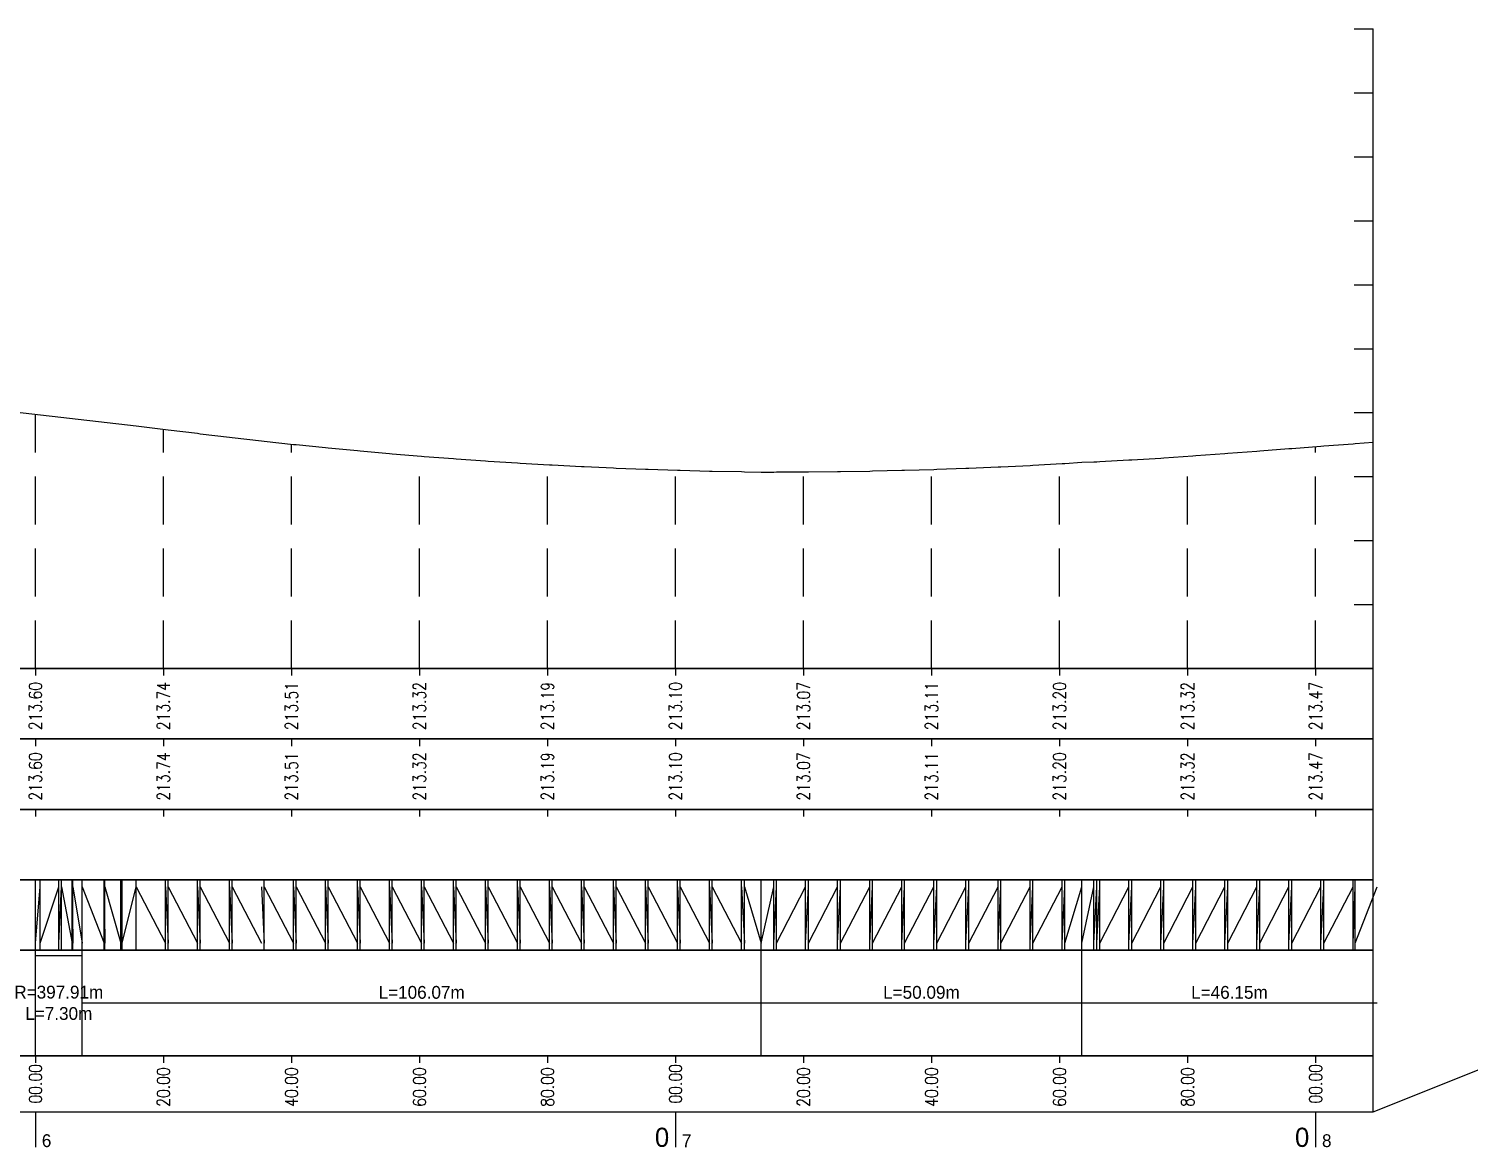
# Model space of a CAD drawing. Header units: metres. Extents: x 7399493 to 7407015, y 5696902 to 5712236.
# Drawn here: x 7404666 to 7404891, y 5698540.9 to 5698715.7 of the extents above; entities that cross this region are included whole.
import ezdxf

# ---------------------------------------------------------------- set-up
doc = ezdxf.new("R2010")
doc.units = ezdxf.units.M
doc.linetypes.add('DASHED', pattern=[0.75, 0.5, -0.25])
doc.layers.add('pomoc', color=140, linetype='Continuous')
doc.layers.add('PR_istniejacy_teren', color=7, linetype='Continuous')
doc.styles.add('simplex 0.80', font='simplex.shx', dxfattribs={"width": 0.8})

# ---------------------------------------------------------------- blocks, each defined once
blk = doc.blocks.new('*U283')
at = {"layer": 'pomoc', "color": 1, "linetype": 'Continuous', "lineweight": -3, "char_height": 2}
for s, insert, attachment_point in [('R=397.91m^JL=7.30m', (7403018.9, 5703580.8), 5), ('L=106.07m', (7403075.59, 5703581.42), 8), ('L=50.09m', (7403153.67, 5703581.42), 8), ('L=46.15m', (7403201.79, 5703581.42), 8)]:
    blk.add_mtext(s, dxfattribs=dict(at, insert=insert, attachment_point=attachment_point))
blk = doc.blocks.new('*U305')
at = {"layer": 'pomoc', "color": 1, "linetype": 'Continuous', "lineweight": -3}
for s, insert, char_height, attachment_point in [('0', (7402763.78, 5703763.38), 3, 9), ('0', (7402863.78, 5703763.38), 3, 9), ('6', (7402665.77, 5703763.37), 2, 7), ('7', (7402765.77, 5703763.37), 2, 7), ('8', (7402865.77, 5703763.37), 2, 7)]:
    blk.add_mtext(s, dxfattribs=dict(at, insert=insert, char_height=char_height, attachment_point=attachment_point))

msp = doc.modelspace()

# ---------------------------------------------------------------- linework, layer by layer
at = {"layer": 'pomoc', "color": 7, "linetype": 'Continuous', "lineweight": -3}
for p, q in [((7404873.01, 5698715.69), (7404876.01, 5698715.69)), ((7404876.01, 5698615.69), (7404876.01, 5698715.69)), ((7404873.01, 5698705.69), (7404876.01, 5698705.69)), ((7404873.01, 5698695.69), (7404876.01, 5698695.69)), ((7404873.01, 5698685.69), (7404876.01, 5698685.69)), ((7404873.01, 5698675.69), (7404876.01, 5698675.69)), ((7404873.01, 5698665.69), (7404876.01, 5698665.69)), ((7404873.01, 5698655.69), (7404876.01, 5698655.69)), ((7404873.01, 5698645.69), (7404876.01, 5698645.69)), ((7404873.01, 5698635.69), (7404876.01, 5698635.69)), ((7404873.01, 5698625.69), (7404876.01, 5698625.69)), ((7404067.01, 5698615.69), (7404876.01, 5698615.69)), ((7404667.01, 5698604.69), (7404667.01, 5698603.59)), ((7404667.01, 5698604.69), (7404667.01, 5698603.59)), ((7404687.01, 5698604.69), (7404687.01, 5698603.59)), ((7404687.01, 5698604.69), (7404687.01, 5698603.59)), ((7404707.01, 5698604.69), (7404707.01, 5698603.59)), ((7404707.01, 5698604.69), (7404707.01, 5698603.59)), ((7404727.01, 5698604.69), (7404727.01, 5698603.59)), ((7404727.01, 5698604.69), (7404727.01, 5698603.59)), ((7404747.01, 5698604.69), (7404747.01, 5698603.59)), ((7404747.01, 5698604.69), (7404747.01, 5698603.59)), ((7404767.01, 5698604.69), (7404767.01, 5698603.59)), ((7404767.01, 5698604.69), (7404767.01, 5698603.59)), ((7404787.01, 5698604.69), (7404787.01, 5698603.59)), ((7404787.01, 5698604.69), (7404787.01, 5698603.59)), ((7404807.01, 5698604.69), (7404807.01, 5698603.59)), ((7404807.01, 5698604.69), (7404807.01, 5698603.59)), ((7404827.01, 5698604.69), (7404827.01, 5698603.59)), ((7404827.01, 5698604.69), (7404827.01, 5698603.59)), ((7404847.01, 5698604.69), (7404847.01, 5698603.59)), ((7404847.01, 5698604.69), (7404847.01, 5698603.59)), ((7404867.01, 5698604.69), (7404867.01, 5698603.59)), ((7404867.01, 5698604.69), (7404867.01, 5698603.59)), ((7404667.01, 5698593.69), (7404667.01, 5698592.59)), ((7404667.01, 5698593.69), (7404667.01, 5698592.59)), ((7404687.01, 5698593.69), (7404687.01, 5698592.59)), ((7404687.01, 5698593.69), (7404687.01, 5698592.59)), ((7404707.01, 5698593.69), (7404707.01, 5698592.59)), ((7404707.01, 5698593.69), (7404707.01, 5698592.59)), ((7404727.01, 5698593.69), (7404727.01, 5698592.59)), ((7404727.01, 5698593.69), (7404727.01, 5698592.59)), ((7404747.01, 5698593.69), (7404747.01, 5698592.59)), ((7404747.01, 5698593.69), (7404747.01, 5698592.59)), ((7404767.01, 5698593.69), (7404767.01, 5698592.59)), ((7404767.01, 5698593.69), (7404767.01, 5698592.59)), ((7404787.01, 5698593.69), (7404787.01, 5698592.59)), ((7404787.01, 5698593.69), (7404787.01, 5698592.59)), ((7404807.01, 5698593.69), (7404807.01, 5698592.59)), ((7404807.01, 5698593.69), (7404807.01, 5698592.59)), ((7404827.01, 5698593.69), (7404827.01, 5698592.59)), ((7404827.01, 5698593.69), (7404827.01, 5698592.59)), ((7404847.01, 5698593.69), (7404847.01, 5698592.59)), ((7404847.01, 5698593.69), (7404847.01, 5698592.59)), ((7404867.01, 5698593.69), (7404867.01, 5698592.59)), ((7404867.01, 5698593.69), (7404867.01, 5698592.59)), ((7404667.01, 5698555.19), (7404667.01, 5698554.09)), ((7404667.01, 5698555.19), (7404667.01, 5698554.09)), ((7404687.01, 5698555.19), (7404687.01, 5698554.09)), ((7404687.01, 5698555.19), (7404687.01, 5698554.09)), ((7404707.01, 5698555.19), (7404707.01, 5698554.09)), ((7404707.01, 5698555.19), (7404707.01, 5698554.09)), ((7404727.01, 5698555.19), (7404727.01, 5698554.09)), ((7404727.01, 5698555.19), (7404727.01, 5698554.09)), ((7404747.01, 5698555.19), (7404747.01, 5698554.09)), ((7404747.01, 5698555.19), (7404747.01, 5698554.09)), ((7404767.01, 5698555.19), (7404767.01, 5698554.09)), ((7404767.01, 5698555.19), (7404767.01, 5698554.09)), ((7404787.01, 5698555.19), (7404787.01, 5698554.09)), ((7404787.01, 5698555.19), (7404787.01, 5698554.09)), ((7404807.01, 5698555.19), (7404807.01, 5698554.09)), ((7404807.01, 5698555.19), (7404807.01, 5698554.09)), ((7404827.01, 5698555.19), (7404827.01, 5698554.09)), ((7404827.01, 5698555.19), (7404827.01, 5698554.09)), ((7404847.01, 5698555.19), (7404847.01, 5698554.09)), ((7404847.01, 5698555.19), (7404847.01, 5698554.09)), ((7404867.01, 5698555.19), (7404867.01, 5698554.09)), ((7404867.01, 5698555.19), (7404867.01, 5698554.09)), ((7404667.01, 5698546.39), (7404667.01, 5698540.89)), ((7404767.01, 5698546.39), (7404767.01, 5698540.89)), ((7404867.01, 5698546.39), (7404867.01, 5698540.89))]:
    msp.add_line(p, q, dxfattribs=at)
at = {"layer": 'pomoc', "color": 7, "linetype": 'DASHED', "lineweight": -3, "ltscale": 15}
for p, q in [((7404667.01, 5698615.69), (7404667.01, 5698655.43)), ((7404687.01, 5698615.69), (7404687.01, 5698653.1)), ((7404707.01, 5698615.69), (7404707.01, 5698650.78)), ((7404867.01, 5698615.69), (7404867.01, 5698650.39)), ((7404727.01, 5698615.69), (7404727.01, 5698648.92)), ((7404747.01, 5698615.69), (7404747.01, 5698647.57)), ((7404807.01, 5698615.69), (7404807.01, 5698646.82)), ((7404827.01, 5698615.69), (7404827.01, 5698647.7)), ((7404847.01, 5698615.69), (7404847.01, 5698648.89)), ((7404767.01, 5698615.69), (7404767.01, 5698646.71)), ((7404787.01, 5698615.69), (7404787.01, 5698646.43))]:
    msp.add_line(p, q, dxfattribs=at)
at = {"layer": 'pomoc', "color": 4, "linetype": 'Continuous', "lineweight": 25}
msp.add_line((7404876.01, 5698546.39), (7405092.95, 5698633.26), dxfattribs=at)
at = {"layer": 'pomoc', "color": 1, "linetype": 'Continuous', "lineweight": -3}
for p, q in [((7404667.01, 5698615.69), (7404667.01, 5698614.59)), ((7404667.01, 5698615.69), (7404667.01, 5698614.59)), ((7404687.01, 5698615.69), (7404687.01, 5698614.59)), ((7404687.01, 5698615.69), (7404687.01, 5698614.59)), ((7404707.01, 5698615.69), (7404707.01, 5698614.59)), ((7404707.01, 5698615.69), (7404707.01, 5698614.59)), ((7404727.01, 5698615.69), (7404727.01, 5698614.59)), ((7404727.01, 5698615.69), (7404727.01, 5698614.59)), ((7404747.01, 5698615.69), (7404747.01, 5698614.59)), ((7404747.01, 5698615.69), (7404747.01, 5698614.59)), ((7404767.01, 5698615.69), (7404767.01, 5698614.59)), ((7404767.01, 5698615.69), (7404767.01, 5698614.59)), ((7404787.01, 5698615.69), (7404787.01, 5698614.59)), ((7404787.01, 5698615.69), (7404787.01, 5698614.59)), ((7404807.01, 5698615.69), (7404807.01, 5698614.59)), ((7404807.01, 5698615.69), (7404807.01, 5698614.59)), ((7404827.01, 5698615.69), (7404827.01, 5698614.59)), ((7404827.01, 5698615.69), (7404827.01, 5698614.59)), ((7404847.01, 5698615.69), (7404847.01, 5698614.59)), ((7404847.01, 5698615.69), (7404847.01, 5698614.59)), ((7404867.01, 5698615.69), (7404867.01, 5698614.59)), ((7404867.01, 5698615.69), (7404867.01, 5698614.59)), ((7404667.01, 5698593.69), (7404667.01, 5698592.59)), ((7404667.01, 5698593.69), (7404667.01, 5698592.59)), ((7404687.01, 5698593.69), (7404687.01, 5698592.59)), ((7404687.01, 5698593.69), (7404687.01, 5698592.59)), ((7404707.01, 5698593.69), (7404707.01, 5698592.59)), ((7404707.01, 5698593.69), (7404707.01, 5698592.59)), ((7404727.01, 5698593.69), (7404727.01, 5698592.59)), ((7404727.01, 5698593.69), (7404727.01, 5698592.59)), ((7404747.01, 5698593.69), (7404747.01, 5698592.59)), ((7404747.01, 5698593.69), (7404747.01, 5698592.59)), ((7404767.01, 5698593.69), (7404767.01, 5698592.59)), ((7404767.01, 5698593.69), (7404767.01, 5698592.59)), ((7404787.01, 5698593.69), (7404787.01, 5698592.59)), ((7404787.01, 5698593.69), (7404787.01, 5698592.59)), ((7404807.01, 5698593.69), (7404807.01, 5698592.59)), ((7404807.01, 5698593.69), (7404807.01, 5698592.59)), ((7404827.01, 5698593.69), (7404827.01, 5698592.59)), ((7404827.01, 5698593.69), (7404827.01, 5698592.59)), ((7404847.01, 5698593.69), (7404847.01, 5698592.59)), ((7404847.01, 5698593.69), (7404847.01, 5698592.59)), ((7404867.01, 5698593.69), (7404867.01, 5698592.59)), ((7404867.01, 5698593.69), (7404867.01, 5698592.59)), ((7404667.01, 5698571.69), (7404667.01, 5698582.69)), ((7404667.01, 5698572.79), (7404667.76, 5698581.59)), ((7404667.76, 5698571.69), (7404667.76, 5698582.69)), ((7404667.76, 5698572.79), (7404670.66, 5698581.59)), ((7404670.66, 5698571.69), (7404670.66, 5698582.69)), ((7404670.66, 5698572.79), (7404671.1, 5698581.59)), ((7404671.1, 5698571.69), (7404671.1, 5698582.69)), ((7404671.1, 5698581.59), (7404672.76, 5698572.79)), ((7404672.76, 5698571.69), (7404672.76, 5698582.69)), ((7404672.76, 5698581.59), (7404672.85, 5698572.79)), ((7404672.85, 5698571.69), (7404672.85, 5698582.69)), ((7404672.85, 5698581.59), (7404674.31, 5698572.79)), ((7404674.31, 5698571.69), (7404674.31, 5698582.69)), ((7404674.31, 5698581.59), (7404677.76, 5698572.79)), ((7404677.76, 5698571.69), (7404677.76, 5698582.69)), ((7404677.76, 5698581.59), (7404677.84, 5698572.79)), ((7404677.84, 5698571.69), (7404677.84, 5698582.69)), ((7404677.84, 5698581.59), (7404680.33, 5698572.79)), ((7404680.33, 5698571.69), (7404680.33, 5698582.69)), ((7404680.33, 5698572.79), (7404680.54, 5698581.59)), ((7404680.54, 5698571.69), (7404680.54, 5698582.69)), ((7404680.54, 5698572.79), (7404682.76, 5698581.59)), ((7404682.76, 5698571.69), (7404682.76, 5698582.69)), ((7404682.76, 5698581.59), (7404687.32, 5698572.79)), ((7404687.32, 5698571.69), (7404687.32, 5698582.69)), ((7404687.32, 5698581.59), (7404687.76, 5698572.79)), ((7404687.76, 5698571.69), (7404687.76, 5698582.69)), ((7404687.76, 5698581.59), (7404692.32, 5698572.79)), ((7404692.32, 5698571.69), (7404692.32, 5698582.69)), ((7404692.32, 5698581.59), (7404692.76, 5698572.79)), ((7404692.76, 5698571.69), (7404692.76, 5698582.69)), ((7404692.76, 5698581.59), (7404697.32, 5698572.79)), ((7404697.32, 5698571.69), (7404697.32, 5698582.69)), ((7404697.32, 5698581.59), (7404697.76, 5698572.79)), ((7404697.76, 5698571.69), (7404697.76, 5698582.69)), ((7404697.76, 5698581.59), (7404702.32, 5698572.79)), ((7404702.32, 5698581.59), (7404702.76, 5698572.79)), ((7404702.76, 5698571.69), (7404702.76, 5698582.69)), ((7404702.76, 5698581.59), (7404707.32, 5698572.79)), ((7404707.32, 5698571.69), (7404707.32, 5698582.69)), ((7404707.32, 5698581.59), (7404707.76, 5698572.79)), ((7404707.76, 5698571.69), (7404707.76, 5698582.69)), ((7404707.76, 5698581.59), (7404712.32, 5698572.79)), ((7404712.32, 5698571.69), (7404712.32, 5698582.69)), ((7404712.32, 5698581.59), (7404712.76, 5698572.79)), ((7404712.76, 5698571.69), (7404712.76, 5698582.69)), ((7404712.76, 5698581.59), (7404717.32, 5698572.79)), ((7404717.32, 5698571.69), (7404717.32, 5698582.69)), ((7404717.32, 5698581.59), (7404717.76, 5698572.79)), ((7404717.76, 5698571.69), (7404717.76, 5698582.69)), ((7404717.76, 5698581.59), (7404722.32, 5698572.79)), ((7404722.32, 5698571.69), (7404722.32, 5698582.69)), ((7404722.32, 5698581.59), (7404722.76, 5698572.79)), ((7404722.76, 5698571.69), (7404722.76, 5698582.69)), ((7404722.76, 5698581.59), (7404727.32, 5698572.79)), ((7404727.32, 5698571.69), (7404727.32, 5698582.69)), ((7404727.32, 5698581.59), (7404727.76, 5698572.79)), ((7404727.76, 5698571.69), (7404727.76, 5698582.69)), ((7404727.76, 5698581.59), (7404732.32, 5698572.79)), ((7404732.32, 5698571.69), (7404732.32, 5698582.69)), ((7404732.32, 5698581.59), (7404732.76, 5698572.79)), ((7404732.76, 5698571.69), (7404732.76, 5698582.69)), ((7404732.76, 5698581.59), (7404737.32, 5698572.79)), ((7404737.32, 5698571.69), (7404737.32, 5698582.69)), ((7404737.32, 5698581.59), (7404737.76, 5698572.79)), ((7404737.76, 5698571.69), (7404737.76, 5698582.69)), ((7404737.76, 5698581.59), (7404742.32, 5698572.79)), ((7404742.32, 5698571.69), (7404742.32, 5698582.69)), ((7404742.32, 5698581.59), (7404742.76, 5698572.79)), ((7404742.76, 5698571.69), (7404742.76, 5698582.69)), ((7404742.76, 5698581.59), (7404747.32, 5698572.79)), ((7404747.32, 5698571.69), (7404747.32, 5698582.69)), ((7404747.32, 5698581.59), (7404747.76, 5698572.79)), ((7404747.76, 5698571.69), (7404747.76, 5698582.69)), ((7404747.76, 5698581.59), (7404752.32, 5698572.79)), ((7404752.32, 5698571.69), (7404752.32, 5698582.69)), ((7404752.32, 5698581.59), (7404752.76, 5698572.79)), ((7404752.76, 5698571.69), (7404752.76, 5698582.69)), ((7404752.76, 5698581.59), (7404757.32, 5698572.79)), ((7404757.32, 5698571.69), (7404757.32, 5698582.69)), ((7404757.32, 5698581.59), (7404757.76, 5698572.79)), ((7404757.76, 5698571.69), (7404757.76, 5698582.69)), ((7404757.76, 5698581.59), (7404762.32, 5698572.79)), ((7404762.32, 5698571.69), (7404762.32, 5698582.69)), ((7404762.32, 5698581.59), (7404762.76, 5698572.79)), ((7404762.76, 5698571.69), (7404762.76, 5698582.69)), ((7404762.76, 5698581.59), (7404767.32, 5698572.79)), ((7404767.32, 5698571.69), (7404767.32, 5698582.69)), ((7404767.32, 5698581.59), (7404767.76, 5698572.79)), ((7404767.76, 5698571.69), (7404767.76, 5698582.69)), ((7404767.76, 5698581.59), (7404772.32, 5698572.79)), ((7404772.32, 5698571.69), (7404772.32, 5698582.69)), ((7404772.32, 5698581.59), (7404772.76, 5698572.79)), ((7404772.76, 5698571.69), (7404772.76, 5698582.69)), ((7404772.76, 5698581.59), (7404777.32, 5698572.79)), ((7404777.32, 5698571.69), (7404777.32, 5698582.69)), ((7404777.32, 5698581.59), (7404777.76, 5698572.79)), ((7404777.76, 5698571.69), (7404777.76, 5698582.69)), ((7404777.76, 5698581.59), (7404780.38, 5698572.79)), ((7404780.38, 5698571.69), (7404780.38, 5698582.69)), ((7404780.38, 5698572.79), (7404782.35, 5698581.59)), ((7404782.35, 5698571.69), (7404782.35, 5698582.69)), ((7404782.35, 5698572.79), (7404782.76, 5698581.59)), ((7404782.76, 5698571.69), (7404782.76, 5698582.69)), ((7404782.76, 5698572.79), (7404787.33, 5698581.59)), ((7404787.33, 5698571.69), (7404787.33, 5698582.69)), ((7404787.33, 5698572.79), (7404787.77, 5698581.59)), ((7404787.77, 5698571.69), (7404787.77, 5698582.69)), ((7404787.77, 5698572.79), (7404792.34, 5698581.59)), ((7404792.34, 5698571.69), (7404792.34, 5698582.69)), ((7404792.34, 5698572.79), (7404792.78, 5698581.59)), ((7404792.78, 5698571.69), (7404792.78, 5698582.69)), ((7404792.78, 5698572.79), (7404797.35, 5698581.59)), ((7404797.35, 5698571.69), (7404797.35, 5698582.69)), ((7404797.35, 5698572.79), (7404797.79, 5698581.59)), ((7404797.79, 5698571.69), (7404797.79, 5698582.69)), ((7404797.79, 5698572.79), (7404802.36, 5698581.59)), ((7404802.36, 5698571.69), (7404802.36, 5698582.69)), ((7404802.36, 5698572.79), (7404802.8, 5698581.59)), ((7404802.8, 5698571.69), (7404802.8, 5698582.69)), ((7404802.8, 5698572.79), (7404807.37, 5698581.59)), ((7404807.37, 5698571.69), (7404807.37, 5698582.69)), ((7404807.37, 5698572.79), (7404807.81, 5698581.59)), ((7404807.81, 5698571.69), (7404807.81, 5698582.69)), ((7404807.81, 5698572.79), (7404812.38, 5698581.59)), ((7404812.38, 5698571.69), (7404812.38, 5698582.69)), ((7404812.38, 5698572.79), (7404812.81, 5698581.59)), ((7404812.81, 5698571.69), (7404812.81, 5698582.69)), ((7404812.81, 5698572.79), (7404817.39, 5698581.59)), ((7404817.39, 5698571.69), (7404817.39, 5698582.69)), ((7404817.39, 5698572.79), (7404817.82, 5698581.59)), ((7404817.82, 5698571.69), (7404817.82, 5698582.69)), ((7404817.82, 5698572.79), (7404822.4, 5698581.59)), ((7404822.4, 5698571.69), (7404822.4, 5698582.69)), ((7404822.4, 5698572.79), (7404822.83, 5698581.59)), ((7404822.83, 5698571.69), (7404822.83, 5698582.69)), ((7404822.83, 5698572.79), (7404827.41, 5698581.59)), ((7404827.41, 5698571.69), (7404827.41, 5698582.69)), ((7404827.41, 5698572.79), (7404827.84, 5698581.59)), ((7404827.84, 5698571.69), (7404827.84, 5698582.69)), ((7404827.84, 5698572.79), (7404830.47, 5698581.59)), ((7404830.47, 5698571.69), (7404830.47, 5698582.69)), ((7404830.47, 5698572.79), (7404832.38, 5698581.59)), ((7404832.38, 5698571.69), (7404832.38, 5698582.69)), ((7404832.38, 5698572.79), (7404832.85, 5698581.59)), ((7404832.85, 5698571.69), (7404832.85, 5698582.69)), ((7404832.85, 5698572.79), (7404833.28, 5698581.59)), ((7404833.28, 5698571.69), (7404833.28, 5698582.69)), ((7404833.28, 5698572.79), (7404837.85, 5698581.59)), ((7404837.85, 5698571.69), (7404837.85, 5698582.69)), ((7404837.85, 5698572.79), (7404838.28, 5698581.59)), ((7404838.28, 5698571.69), (7404838.28, 5698582.69)), ((7404838.28, 5698572.79), (7404842.85, 5698581.59)), ((7404842.85, 5698571.69), (7404842.85, 5698582.69)), ((7404842.85, 5698572.79), (7404843.28, 5698581.59)), ((7404843.28, 5698571.69), (7404843.28, 5698582.69)), ((7404843.28, 5698572.79), (7404847.85, 5698581.59)), ((7404847.85, 5698571.69), (7404847.85, 5698582.69)), ((7404847.85, 5698572.79), (7404848.28, 5698581.59)), ((7404848.28, 5698571.69), (7404848.28, 5698582.69)), ((7404848.28, 5698572.79), (7404852.85, 5698581.59)), ((7404852.85, 5698571.69), (7404852.85, 5698582.69)), ((7404852.85, 5698572.79), (7404853.28, 5698581.59)), ((7404853.28, 5698571.69), (7404853.28, 5698582.69)), ((7404853.28, 5698572.79), (7404857.85, 5698581.59)), ((7404857.85, 5698571.69), (7404857.85, 5698582.69)), ((7404857.85, 5698572.79), (7404858.28, 5698581.59)), ((7404858.28, 5698571.69), (7404858.28, 5698582.69)), ((7404858.28, 5698572.79), (7404862.85, 5698581.59)), ((7404862.85, 5698571.69), (7404862.85, 5698582.69)), ((7404862.85, 5698572.79), (7404863.28, 5698581.59)), ((7404863.28, 5698571.69), (7404863.28, 5698582.69)), ((7404863.28, 5698572.79), (7404867.85, 5698581.59)), ((7404867.85, 5698571.69), (7404867.85, 5698582.69)), ((7404867.85, 5698572.79), (7404868.28, 5698581.59)), ((7404868.28, 5698571.69), (7404868.28, 5698582.69)), ((7404868.28, 5698572.79), (7404872.85, 5698581.59)), ((7404872.85, 5698571.69), (7404872.85, 5698582.69)), ((7404872.85, 5698572.79), (7404873.17, 5698581.59)), ((7404873.17, 5698571.69), (7404873.17, 5698582.69)), ((7404873.17, 5698572.79), (7404876.62, 5698581.59)), ((7404667.01, 5698555.19), (7404667.01, 5698571.69)), ((7404667.01, 5698570.86), (7404667.01, 5698570.86)), ((7404667.01, 5698570.86), (7404674.31, 5698570.86)), ((7404674.31, 5698555.19), (7404674.31, 5698571.69)), ((7404674.31, 5698570.86), (7404674.31, 5698570.86)), ((7404780.38, 5698555.19), (7404780.38, 5698571.69)), ((7404830.47, 5698555.19), (7404830.47, 5698571.69)), ((7404674.31, 5698563.44), (7404674.31, 5698563.44)), ((7404674.31, 5698563.44), (7404780.38, 5698563.44)), ((7404780.38, 5698563.44), (7404830.47, 5698563.44)), ((7404830.47, 5698563.44), (7404876.62, 5698563.44))]:
    msp.add_line(p, q, dxfattribs=at)
at = {"layer": 'pomoc', "color": 7, "linetype": 'Continuous', "lineweight": -3}
for points in [[(7404067.01, 5698604.69), (7404876.01, 5698604.69), (7404876.01, 5698615.69), (7404067.01, 5698615.69)], [(7404067.01, 5698593.69), (7404876.01, 5698593.69), (7404876.01, 5698604.69), (7404067.01, 5698604.69)], [(7404067.01, 5698582.69), (7404876.01, 5698582.69), (7404876.01, 5698593.69), (7404067.01, 5698593.69)], [(7404067.01, 5698582.69), (7404876.01, 5698582.69), (7404876.01, 5698593.69), (7404067.01, 5698593.69)], [(7404067.01, 5698571.69), (7404876.01, 5698571.69), (7404876.01, 5698582.69), (7404067.01, 5698582.69)], [(7404067.01, 5698555.19), (7404876.01, 5698555.19), (7404876.01, 5698571.69), (7404067.01, 5698571.69)], [(7404067.01, 5698546.39), (7404876.01, 5698546.39), (7404876.01, 5698555.19), (7404067.01, 5698555.19)]]:
    msp.add_3dface(points, dxfattribs=at)
at = {"layer": 'PR_istniejacy_teren', "color": 7, "linetype": 'Continuous', "lineweight": -3, "ltscale": 4}
for p, q in [((7404661.92, 5698656.02), (7404682.76, 5698653.62)), ((7404682.76, 5698653.62), (7404687.32, 5698653.07)), ((7404682.76, 5698653.62), (7404687.32, 5698653.07)), ((7404687.32, 5698653.07), (7404687.76, 5698653.01)), ((7404687.32, 5698653.07), (7404687.76, 5698653.01)), ((7404687.76, 5698653.01), (7404692.32, 5698652.46)), ((7404687.76, 5698653.01), (7404692.32, 5698652.46)), ((7404692.32, 5698652.46), (7404692.76, 5698652.4)), ((7404692.32, 5698652.46), (7404692.76, 5698652.4)), ((7404692.76, 5698652.4), (7404697.32, 5698651.86)), ((7404692.76, 5698652.4), (7404697.32, 5698651.86)), ((7404697.32, 5698651.86), (7404697.76, 5698651.8)), ((7404697.32, 5698651.86), (7404697.76, 5698651.8)), ((7404697.76, 5698651.8), (7404702.32, 5698651.28)), ((7404697.76, 5698651.8), (7404702.32, 5698651.28)), ((7404702.32, 5698651.28), (7404702.76, 5698651.24)), ((7404702.32, 5698651.28), (7404702.76, 5698651.24)), ((7404702.76, 5698651.24), (7404707.32, 5698650.74)), ((7404702.76, 5698651.24), (7404707.32, 5698650.74)), ((7404707.32, 5698650.74), (7404707.76, 5698650.7)), ((7404707.32, 5698650.74), (7404707.76, 5698650.7)), ((7404707.76, 5698650.7), (7404712.32, 5698650.24)), ((7404707.76, 5698650.7), (7404712.32, 5698650.24)), ((7404712.32, 5698650.24), (7404712.76, 5698650.19)), ((7404712.32, 5698650.24), (7404712.76, 5698650.19)), ((7404712.76, 5698650.19), (7404717.32, 5698649.76)), ((7404712.76, 5698650.19), (7404717.32, 5698649.76)), ((7404717.32, 5698649.76), (7404717.76, 5698649.72)), ((7404717.32, 5698649.76), (7404717.76, 5698649.72)), ((7404717.76, 5698649.72), (7404722.32, 5698649.31)), ((7404717.76, 5698649.72), (7404722.32, 5698649.31)), ((7404722.32, 5698649.31), (7404722.76, 5698649.27)), ((7404722.32, 5698649.31), (7404722.76, 5698649.27)), ((7404722.76, 5698649.27), (7404727.32, 5698648.9)), ((7404722.76, 5698649.27), (7404727.32, 5698648.9)), ((7404848.28, 5698648.97), (7404852.85, 5698649.31)), ((7404848.28, 5698648.97), (7404852.85, 5698649.31)), ((7404852.85, 5698649.31), (7404853.28, 5698649.34)), ((7404852.85, 5698649.31), (7404853.28, 5698649.34)), ((7404853.28, 5698649.34), (7404857.85, 5698649.69)), ((7404853.28, 5698649.34), (7404857.85, 5698649.69)), ((7404857.85, 5698649.69), (7404858.28, 5698649.72)), ((7404857.85, 5698649.69), (7404858.28, 5698649.72)), ((7404858.28, 5698649.72), (7404862.85, 5698650.07)), ((7404858.28, 5698649.72), (7404862.85, 5698650.07)), ((7404862.85, 5698650.07), (7404863.28, 5698650.1)), ((7404862.85, 5698650.07), (7404863.28, 5698650.1)), ((7404863.28, 5698650.1), (7404867.85, 5698650.45)), ((7404863.28, 5698650.1), (7404867.85, 5698650.45)), ((7404867.85, 5698650.45), (7404868.28, 5698650.49)), ((7404867.85, 5698650.45), (7404868.28, 5698650.49)), ((7404868.28, 5698650.49), (7404872.85, 5698650.83)), ((7404868.28, 5698650.49), (7404872.85, 5698650.83)), ((7404872.85, 5698650.83), (7404873.17, 5698650.86)), ((7404872.85, 5698650.83), (7404873.17, 5698650.86)), ((7404873.17, 5698650.86), (7404876.01, 5698651.07)), ((7404873.17, 5698650.86), (7404876.01, 5698651.07)), ((7404727.32, 5698648.9), (7404727.76, 5698648.86)), ((7404727.32, 5698648.9), (7404727.76, 5698648.86)), ((7404727.76, 5698648.86), (7404732.32, 5698648.51)), ((7404727.76, 5698648.86), (7404732.32, 5698648.51)), ((7404732.32, 5698648.51), (7404732.76, 5698648.48)), ((7404732.32, 5698648.51), (7404732.76, 5698648.48)), ((7404732.76, 5698648.48), (7404737.32, 5698648.16)), ((7404732.76, 5698648.48), (7404737.32, 5698648.16)), ((7404737.32, 5698648.16), (7404737.76, 5698648.13)), ((7404737.32, 5698648.16), (7404737.76, 5698648.13)), ((7404737.76, 5698648.13), (7404742.32, 5698647.84)), ((7404737.76, 5698648.13), (7404742.32, 5698647.84)), ((7404742.32, 5698647.84), (7404742.76, 5698647.81)), ((7404742.32, 5698647.84), (7404742.76, 5698647.81)), ((7404742.76, 5698647.81), (7404747.32, 5698647.55)), ((7404742.76, 5698647.81), (7404747.32, 5698647.55)), ((7404747.32, 5698647.55), (7404747.76, 5698647.53)), ((7404747.32, 5698647.55), (7404747.76, 5698647.53)), ((7404747.76, 5698647.53), (7404752.32, 5698647.29)), ((7404747.76, 5698647.53), (7404752.32, 5698647.29)), ((7404752.32, 5698647.29), (7404752.76, 5698647.27)), ((7404752.32, 5698647.29), (7404752.76, 5698647.27)), ((7404752.76, 5698647.27), (7404757.32, 5698647.06)), ((7404752.76, 5698647.27), (7404757.32, 5698647.06)), ((7404757.32, 5698647.06), (7404757.76, 5698647.04)), ((7404757.32, 5698647.06), (7404757.76, 5698647.04)), ((7404757.76, 5698647.04), (7404762.32, 5698646.87)), ((7404757.76, 5698647.04), (7404762.32, 5698646.87)), ((7404762.32, 5698646.87), (7404762.76, 5698646.85)), ((7404762.32, 5698646.87), (7404762.76, 5698646.85)), ((7404762.76, 5698646.85), (7404767.32, 5698646.7)), ((7404762.76, 5698646.85), (7404767.32, 5698646.7)), ((7404802.8, 5698646.69), (7404807.37, 5698646.83)), ((7404802.8, 5698646.69), (7404807.37, 5698646.83)), ((7404807.37, 5698646.83), (7404807.81, 5698646.84)), ((7404807.37, 5698646.83), (7404807.81, 5698646.84)), ((7404807.81, 5698646.84), (7404812.38, 5698647.01)), ((7404807.81, 5698646.84), (7404812.38, 5698647.01)), ((7404812.38, 5698647.01), (7404812.81, 5698647.02)), ((7404812.38, 5698647.01), (7404812.81, 5698647.02)), ((7404812.81, 5698647.02), (7404817.39, 5698647.21)), ((7404812.81, 5698647.02), (7404817.39, 5698647.21)), ((7404817.39, 5698647.21), (7404817.82, 5698647.23)), ((7404817.39, 5698647.21), (7404817.82, 5698647.23)), ((7404817.82, 5698647.23), (7404822.4, 5698647.45)), ((7404817.82, 5698647.23), (7404822.4, 5698647.45)), ((7404822.4, 5698647.45), (7404822.83, 5698647.47)), ((7404822.4, 5698647.45), (7404822.83, 5698647.47)), ((7404822.83, 5698647.47), (7404827.41, 5698647.72)), ((7404822.83, 5698647.47), (7404827.41, 5698647.72)), ((7404827.41, 5698647.72), (7404827.84, 5698647.75)), ((7404827.41, 5698647.72), (7404827.84, 5698647.75)), ((7404827.84, 5698647.75), (7404830.47, 5698647.95)), ((7404827.84, 5698647.75), (7404830.47, 5698647.95)), ((7404830.47, 5698647.95), (7404832.38, 5698648.01)), ((7404830.47, 5698647.95), (7404832.38, 5698648.01)), ((7404832.38, 5698648.01), (7404832.85, 5698648.02)), ((7404832.38, 5698648.01), (7404832.85, 5698648.02)), ((7404832.85, 5698648.02), (7404833.28, 5698648.05)), ((7404832.85, 5698648.02), (7404833.28, 5698648.05)), ((7404833.28, 5698648.05), (7404837.85, 5698648.3)), ((7404833.28, 5698648.05), (7404837.85, 5698648.3)), ((7404837.85, 5698648.3), (7404838.28, 5698648.32)), ((7404837.85, 5698648.3), (7404838.28, 5698648.32)), ((7404838.28, 5698648.32), (7404842.85, 5698648.6)), ((7404838.28, 5698648.32), (7404842.85, 5698648.6)), ((7404842.85, 5698648.6), (7404843.28, 5698648.63)), ((7404842.85, 5698648.6), (7404843.28, 5698648.63)), ((7404843.28, 5698648.63), (7404847.85, 5698648.94)), ((7404843.28, 5698648.63), (7404847.85, 5698648.94)), ((7404847.85, 5698648.94), (7404848.28, 5698648.97)), ((7404847.85, 5698648.94), (7404848.28, 5698648.97)), ((7404767.32, 5698646.7), (7404767.76, 5698646.69)), ((7404767.32, 5698646.7), (7404767.76, 5698646.69)), ((7404767.76, 5698646.69), (7404772.32, 5698646.57)), ((7404767.76, 5698646.69), (7404772.32, 5698646.57)), ((7404772.32, 5698646.57), (7404772.76, 5698646.56)), ((7404772.32, 5698646.57), (7404772.76, 5698646.56)), ((7404772.76, 5698646.56), (7404777.32, 5698646.47)), ((7404772.76, 5698646.56), (7404777.32, 5698646.47)), ((7404777.32, 5698646.47), (7404777.76, 5698646.46)), ((7404777.32, 5698646.47), (7404777.76, 5698646.46)), ((7404777.76, 5698646.46), (7404780.38, 5698646.38)), ((7404777.76, 5698646.46), (7404780.38, 5698646.38)), ((7404780.38, 5698646.38), (7404782.35, 5698646.41)), ((7404780.38, 5698646.38), (7404782.35, 5698646.41)), ((7404782.35, 5698646.41), (7404782.76, 5698646.42)), ((7404782.35, 5698646.41), (7404782.76, 5698646.42)), ((7404782.76, 5698646.42), (7404787.33, 5698646.44)), ((7404782.76, 5698646.42), (7404787.33, 5698646.44)), ((7404787.33, 5698646.44), (7404787.77, 5698646.44)), ((7404787.33, 5698646.44), (7404787.77, 5698646.44)), ((7404787.77, 5698646.44), (7404792.34, 5698646.49)), ((7404787.77, 5698646.44), (7404792.34, 5698646.49)), ((7404792.34, 5698646.49), (7404792.78, 5698646.49)), ((7404792.34, 5698646.49), (7404792.78, 5698646.49)), ((7404792.78, 5698646.49), (7404797.35, 5698646.57)), ((7404792.78, 5698646.49), (7404797.35, 5698646.57)), ((7404797.35, 5698646.57), (7404797.79, 5698646.58)), ((7404797.35, 5698646.57), (7404797.79, 5698646.58)), ((7404797.79, 5698646.58), (7404802.36, 5698646.68)), ((7404797.79, 5698646.58), (7404802.36, 5698646.68)), ((7404802.36, 5698646.68), (7404802.8, 5698646.69)), ((7404802.36, 5698646.68), (7404802.8, 5698646.69))]:
    msp.add_line(p, q, dxfattribs=at)

# ---------------------------------------------------------------- block references
at = {"layer": 'pomoc', "color": 4, "linetype": 'Continuous', "lineweight": -3}
for name, p in [('*U283', (1651.76, -5017.36)), ('*U305', (2002.24, -5222.49))]:
    msp.add_blockref(name, p, dxfattribs=at)

# ---------------------------------------------------------------- texts
at = {"layer": 'pomoc', "color": 1, "linetype": 'Continuous', "lineweight": -3, "char_height": 2, "rotation": 90, "style": 'simplex 0.80'}
for s, insert, attachment_point in [('213.60', (7404667.01, 5698613.6), 6), ('213.74', (7404687.01, 5698613.6), 6), ('213.32', (7404727.01, 5698613.6), 6), ('213.19', (7404747.01, 5698613.6), 6), ('213.10', (7404767.01, 5698613.6), 6), ('213.07', (7404787.01, 5698613.6), 6), ('213.20', (7404827.01, 5698613.6), 6), ('213.32', (7404847.01, 5698613.6), 6), ('213.47', (7404867.01, 5698613.6), 6), ('213.51', (7404707.01, 5698613.6), 6), ('213.11', (7404807.01, 5698613.6), 6), ('213.60', (7404667.01, 5698602.6), 6), ('213.74', (7404687.01, 5698602.6), 6), ('213.51', (7404707.01, 5698602.6), 6), ('213.32', (7404727.01, 5698602.6), 6), ('213.19', (7404747.01, 5698602.6), 6), ('213.10', (7404767.01, 5698602.6), 6), ('213.07', (7404787.01, 5698602.6), 6), ('213.11', (7404807.01, 5698602.6), 6), ('213.20', (7404827.01, 5698602.6), 6), ('213.32', (7404847.01, 5698602.6), 6), ('213.47', (7404867.01, 5698602.6), 6), ('00.00', (7404667.01, 5698550.79), 5), ('20.00', (7404687.01, 5698550.29), 5), ('40.00', (7404707.01, 5698550.29), 5), ('60.00', (7404727.01, 5698550.29), 5), ('80.00', (7404747.01, 5698550.29), 5), ('00.00', (7404767.01, 5698550.79), 5), ('20.00', (7404787.01, 5698550.29), 5), ('40.00', (7404807.01, 5698550.29), 5), ('60.00', (7404827.01, 5698550.29), 5), ('80.00', (7404847.01, 5698550.29), 5), ('00.00', (7404867.01, 5698550.79), 5)]:
    msp.add_mtext(s, dxfattribs=dict(at, insert=insert, attachment_point=attachment_point))

doc.saveas('drawing.dxf')
